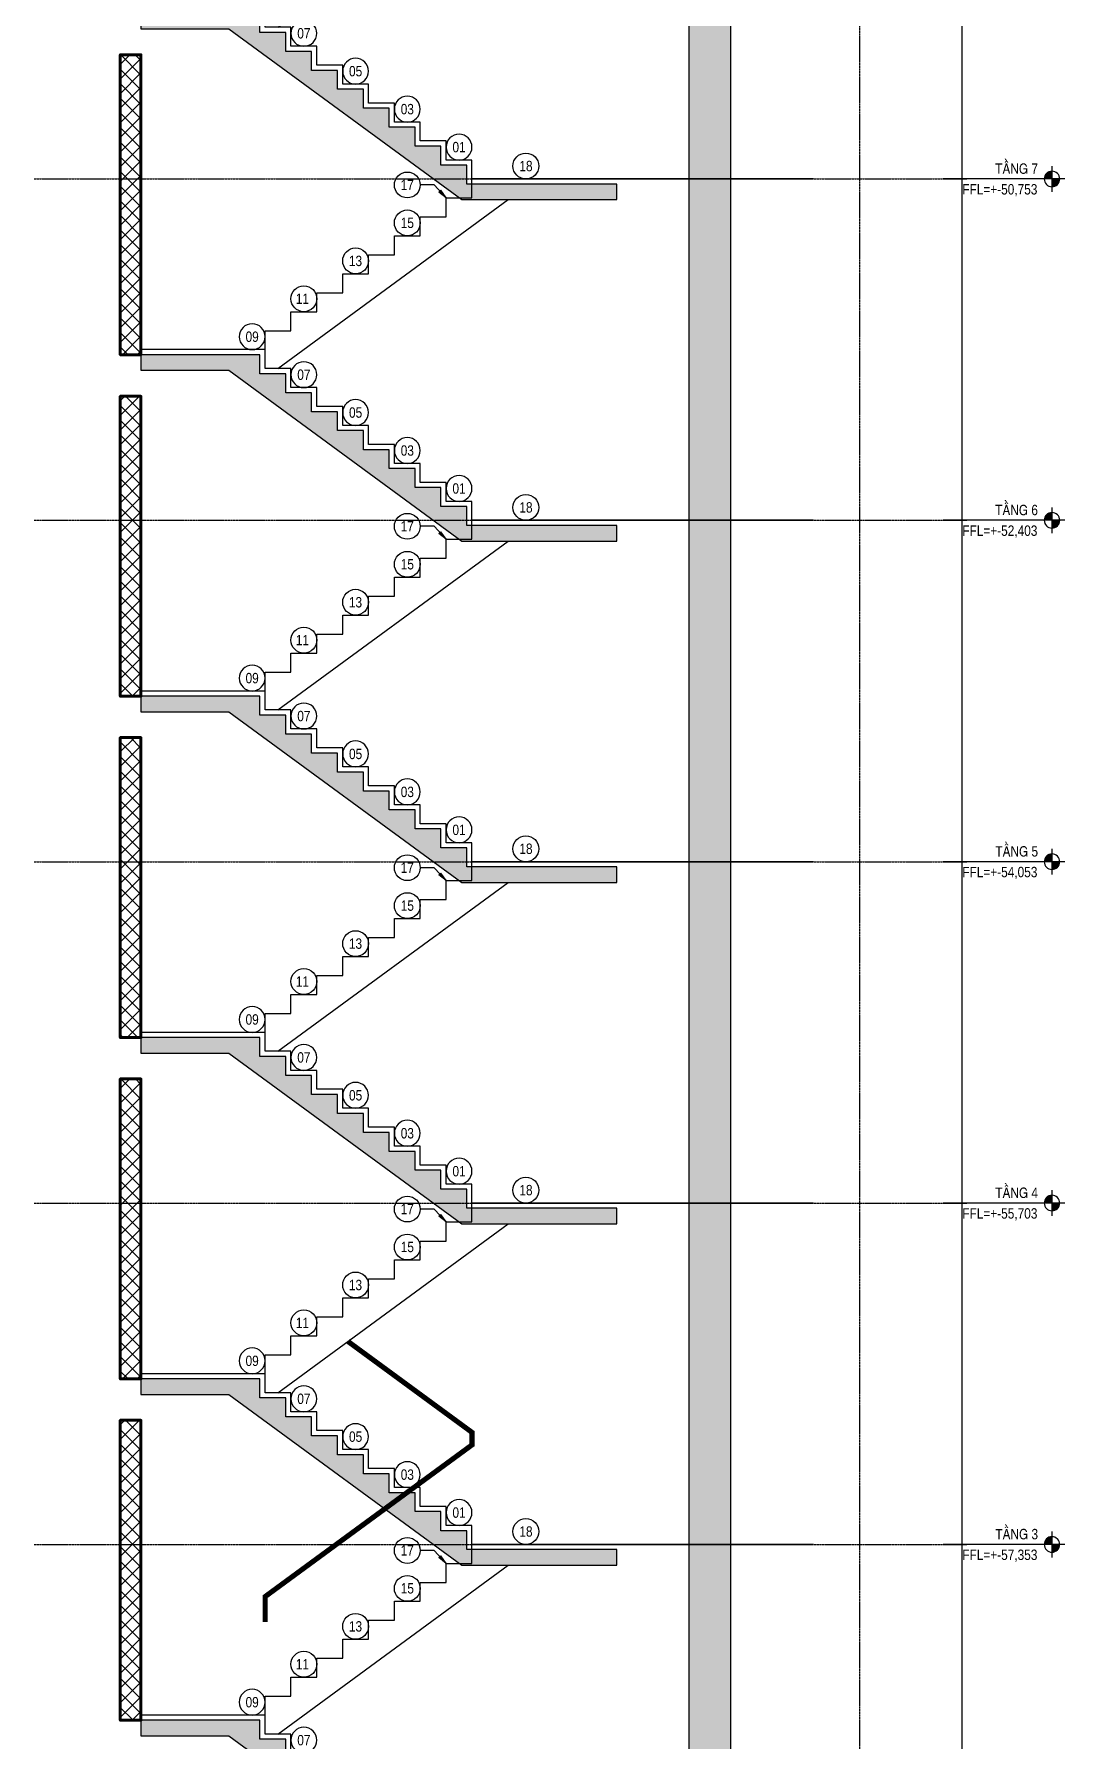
# Model space of a CAD drawing. Header units: millimetres. Extents: x 379264 to 1158416, y -283062 to 356890.
# Drawn here: x 709000 to 713982, y -58302 to -50053 of the extents above; entities that cross this region are included whole.
import ezdxf
from ezdxf.enums import TextEntityAlignment as Align

# ---------------------------------------------------------------- set-up
doc = ezdxf.new("R2010")
doc.units = ezdxf.units.MM
doc.linetypes.add('BLOCK A - CHI TIET THANG 2$0$Grid A-F$0$Center101', pattern=[13, 10, -1, 1, -1])
for name, color, linetype in [('05PM. FRAME', 4, 'Continuous'), ('13PM. HATCH', 8, 'Continuous'), ('BLOCK A - CHI TIET THANG 2$0$Concrete Hatch', 218, 'Continuous'), ('BLOCK A - CHI TIET THANG 2$0$Concrete Line', 6, 'Continuous'), ('BLOCK A - CHI TIET THANG 2$0$Concrete Solid', 216, 'Continuous'), ('BLOCK A - CHI TIET THANG 2$0$Dim 50', 1, 'Continuous'), ('BLOCK A - CHI TIET THANG 2$0$Grid Line', 251, 'BLOCK A - CHI TIET THANG 2$0$Grid A-F$0$Center101'), ('BLOCK A - CHI TIET THANG 2$0$Hatch vat lieu', 252, 'Continuous'), ('BLOCK A - CHI TIET THANG 2$0$Lat san', 5, 'Continuous'), ('BLOCK A - CHI TIET THANG 2$0$Net cat Tuong', 4, 'Continuous'), ('BLOCK A - CHI TIET THANG 2$0$Number Step', 94, 'Continuous'), ('BLOCK A - CHI TIET THANG 2$0$Podium Level', 94, 'Continuous'), ('BLOCK A - CHI TIET THANG 2$0$Wall Hatch', 134, 'Continuous')]:
    doc.layers.add(name, color=color, linetype=linetype)
doc.layers.add('BLOCK A - CHI TIET THANG 2$0$Wall Line', color=4, linetype='Continuous', lineweight=70)
doc.styles.add('BLOCK A - CHI TIET THANG 2$0$VNI-HelveC', font='VHELVCN_0.TTF')
doc.styles.add('BLOCK A - CHI TIET THANG 2$0$VNI-HelveCB', font='VHELVCB_0.TTF')
doc.dimstyles.new('BLOCK A - CHI TIET THANG 2$0$Dim 50 (A1-A2)', dxfattribs={"dimscale": 50, "dimtxt": 2, "dimasz": 0.7, "dimexe": 0, "dimexo": 1, "dimgap": 1, "dimtad": 1, "dimdec": 0, "dimzin": 12, "dimdsep": 46, "dimtxsty": 'BLOCK A - CHI TIET THANG 2$0$VNI-HelveC', "dimblk": 'BLOCK A - CHI TIET THANG 2$0$_Dot', "dimcen": 1, "dimclrd": 256, "dimclre": 256, "dimclrt": 3, "dimadec": 0, "dimazin": 0, "dimtfac": 1, "dimtdec": 0, "dimtix": 1, "dimtmove": 2, "dimatfit": 3, "dimldrblk": 'BLOCK A - CHI TIET THANG 2$0$HTT Arrow 30', "dimfxl": 1, "dimtfill": 1, "dimtolj": 1, "dimtzin": 0, "dimarcsym": 0})

# ---------------------------------------------------------------- blocks, each defined once
blk = doc.blocks.new('BLOCK A - CHI TIET THANG 2$0$_Dot')
at = {"color": 0, "linetype": 'ByBlock', "lineweight": -2}
blk.add_line((-0.5, 0), (-1, 0), dxfattribs=at)
at = {"color": 0, "linetype": 'ByBlock', "const_width": 0.5}
blk.add_lwpolyline([(-0.25, 0, 1), (0.25, 0, 1)], format="xyb", close=True, dxfattribs=at)
blk = doc.blocks.new('*D1724')
at = {"layer": 'BLOCK A - CHI TIET THANG 2$0$Dim 50', "lineweight": -2, "transparency": 16777216}
for p, q in [((713385.4, -35552.9), (713485.4, -35552.9)), ((713485.4, -61267.9), (713485.4, -35587.9)), ((713385.4, -61302.9), (713485.4, -61302.9))]:
    blk.add_line(p, q, dxfattribs=at)
at = {"layer": 'Defpoints', "color": 0, "transparency": 16777216}
for p in [(713335.4, -35552.9), (713485.4, -35552.9), (713335.4, -61302.9)]:
    blk.add_point(p, dxfattribs=at)
at = {"layer": 'BLOCK A - CHI TIET THANG 2$0$Dim 50', "lineweight": -2, "transparency": 16777216, "xscale": 35, "yscale": 35, "zscale": 35}
for p, rotation in [((713485.4, -35552.9), 90), ((713485.4, -61302.9), 270)]:
    blk.add_blockref('BLOCK A - CHI TIET THANG 2$0$_Dot', p, dxfattribs=dict(at, rotation=rotation))
at = {"layer": 'BLOCK A - CHI TIET THANG 2$0$Dim 50', "color": 3, "transparency": 16777216, "insert": (713384.3, -48427.9), "char_height": 100, "attachment_point": 5, "rotation": 90, "style": 'BLOCK A - CHI TIET THANG 2$0$VNI-HelveC', "bg_fill": 3, "box_fill_scale": 1.1, "bg_fill_color": 256, "bg_fill_true_color": 13158600, "bg_fill_transparency": 0}
blk.add_mtext('\\A1;25750', dxfattribs=at)
blk = doc.blocks.new('BLOCK A - CHI TIET THANG 2$0$HTT Arrow 30')
blk.add_hatch(color=256).paths.add_polyline_path([(-2.5, 0.375), (-2.5, -0.375), (0, 0)])
at = {"color": 0, "linetype": 'ByBlock', "lineweight": -2}
for p, q in [((0, 0), (-2.5, 0.375)), ((-2.5, -0.375), (-2.5, 0.375)), ((0, 0), (-2.5, -0.375))]:
    blk.add_line(p, q, dxfattribs=at)
blk = doc.blocks.new('BLOCK A - CHI TIET THANG 2$0$Level')
at = {"linetype": 'ByBlock'}
h = blk.add_hatch(color=0, dxfattribs=at)
h.paths.add_polyline_path([(0, 1.5), (0, 0), (1.5, 0, 0.414214)])
h.paths.add_polyline_path([(0, 0), (-1.5, 0, 0.414214), (0, -1.5)])
at = {"color": 0, "linetype": 'ByBlock'}
for p, q in [((-2.5, 0), (21, 0)), ((0, 2.5), (0, -2.5))]:
    blk.add_line(p, q, dxfattribs=at)
blk.add_circle((0, 0), 1.5, dxfattribs=at)
at = {"color": 0, "linetype": 'ByBlock', "lineweight": -2, "style": 'BLOCK A - CHI TIET THANG 2$0$VNI-HelveC'}
for tag, p in [('FLOOR', (2.5, 1)), ('LEVEL', (2.5, -3))]:
    blk.add_attdef(tag, p, '', height=2, dxfattribs=at)
blk = doc.blocks.new('BLOCK A - CHI TIET THANG 2$0$Number Step')
at = {"color": 0, "linetype": 'ByBlock'}
blk.add_circle((0, 0), 2.5, dxfattribs=at)
at = {"color": 0, "linetype": 'ByBlock', "lineweight": -2, "style": 'BLOCK A - CHI TIET THANG 2$0$VNI-HelveCB'}
blk.add_attdef('TEXT', text='', height=2, dxfattribs=at).set_placement((0, 0), align=Align.MIDDLE)
blk = doc.blocks.new('*U1691')
at = {"layer": 'BLOCK A - CHI TIET THANG 2$0$Concrete Hatch'}
h = blk.add_hatch(dxfattribs=at)
h.set_pattern_fill('CONCRETE', color=256, scale=100, style=0, pattern_type=2)
h.set_pattern_definition([(45, (-350, 49750), (-353.5534, 353.5534), []), (45, (-350, 49850), (-707.107, 707.107), []), (50, (-350, 49750), (717.26, -62.752), [75, -825]), (355, (-350, 49750), (-138.751, 752.192), [60, -660]), (100.4514, (-290.2, 49744.8), (578.509, 689.44), [63.74, -701.142]), (46.1842, (-350, 49950), (1067.241, -165.519), [112.5, -1237.5]), (96.6356, (-261.1, 49936.2), (934.663, 974.118), [95.61, -1051.713]), (351.1842, (-350, 49950), (934.662, 974.119), [90, -990]), (21, (-250, 49900), (596.907, -402.619), [75, -825]), (326, (-250, 49900), (243.315, 725.15), [60, -660]), (71.4514, (-200.26, 49866.45), (840.223, 322.5305), [63.74, -701.142]), (37.5, (-350, 49750), (12.1599, 332.8939), [0, -652, 0, -670, 0, -662.5]), (7.5, (-350, 49750), (263.0695, 394.4117), [0, -382, 0, -637, 0, -252.5]), (327.5, (-573, 49750), (533.8224, -22.5549), [0, -250, 0, -780, 0, -1035]), (317.5, (-673, 49750), (583.186, 100.105), [0, -325, 0, -518, 0, -735]), (0, (0, 50100), (0, 1750), [175, -1575]), (0, (525, 50450), (0, 1750), [175, -1575]), (0, (175, 51150), (0, 1750), [175, -700, 175, -700]), (90, (0, 50100), (-1750, 1e-13), [175, -1575]), (90, (175, 51150), (-1750, 1e-13), [175, -1575]), (90, (700, 50450), (-1750, 1e-13), [175, -1575]), (90, (1050, 50975), (-1750, 1e-13), [175, -1575]), (135, (175, 50100), (-1750.033, 2e-13), [247.52, -2227.4]), (135, (350, 51150), (-1750.033, 2e-13), [247.52, -2227.4]), (45, (525, 50450), (2e-13, 1750.033), [247.52, -494.97, 247.52, -1484.91]), (0, (-700, 49750), (175, 175), [-350, 0])])
h.paths.add_polyline_path([(-350, 50100), (-350, -300), (50, -300), (50, 50100)])
at = {"layer": 'BLOCK A - CHI TIET THANG 2$0$Concrete Solid'}
blk.add_hatch(color=256, dxfattribs=at).paths.add_polyline_path([(-350, 50100), (-350, -300), (50, -300), (50, 50100)])
at = {"layer": 'BLOCK A - CHI TIET THANG 2$0$Concrete Line'}
blk.add_lwpolyline([(-350, 50100), (-350, -300), (50, -300), (50, 50100)], close=True, dxfattribs=at)
blk = doc.blocks.new('*U1689')
at = {"layer": 'BLOCK A - CHI TIET THANG 2$0$Wall Hatch'}
h = blk.add_hatch(dxfattribs=at)
h.set_pattern_fill('LINE10', color=256, scale=100, angle=45, style=0, pattern_type=2)
h.set_pattern_definition([(45, (6150, -3950), (-70.7107, 70.7107), [])])
h.paths.add_polyline_path([(0, -2900), (0, 0), (-200, 0), (-200, -2900)])
at = {"layer": 'BLOCK A - CHI TIET THANG 2$0$Wall Line'}
blk.add_lwpolyline([(0, -2900), (0, 0), (-200, 0), (-200, -2900)], close=True, dxfattribs=at)
blk = doc.blocks.new('BLOCK A - CHI TIET THANG 2$0$MC THANG 3-20')
at = {"layer": '13PM. HATCH'}
h = blk.add_hatch(dxfattribs=at)
h.set_pattern_fill('AR-SAND', color=256, scale=1.5, angle=45, style=0)
h.set_pattern_definition([(82.5, (-515066.614, -8946.594), (-53.607202, 50.2130234), [0, -57.912, 0, -64.77, 0, -61.9125]), (52.5, (-515066.61, -8946.59), (-28.35164, 123.709928), [0, -31.242, 0, -52.197, 0, -20.0025]), (12.5, (-515099.75, -8979.73), (83.744974, 84.049847), [0, -19.05, 0, -68.58, 0, -89.535]), (2.5, (-515099.75, -8979.73), (57.342166, 104.632617), [0, -9.525, 0, -44.958, 0, -51.435])])
h.paths.add_polyline_path([(0, 1450), (851, 1450), (3101, -200), (4600, -200), (4600, -50), (3150, -50), (3150, 133), (2900, 133), (2900, 317), (2650, 317), (2650, 500), (2400, 500), (2400, 683), (2150, 683), (2150, 867), (1900, 867), (1900, 1050), (1650, 1050), (1650, 1233), (1400, 1233), (1400, 1417), (1150, 1417), (1150, 1600), (0, 1600)])
at = {"layer": '05PM. FRAME', "ltscale": 0.25}
blk.add_lwpolyline([(0, 1450), (851, 1450), (3101, -200), (4600, -200), (4600, -50), (3150, -50), (3150, 133), (2900, 133), (2900, 317), (2650, 317), (2650, 500), (2400, 500), (2400, 683), (2150, 683), (2150, 867), (1900, 867), (1900, 1050), (1650, 1050), (1650, 1233), (1400, 1233), (1400, 1417), (1150, 1417), (1150, 1600), (0, 1600)], close=True, dxfattribs=at)
at = {"layer": '13PM. HATCH'}
for points in [[(1200, 1650), (1200, 1833), (1450, 1833), (1450, 2017), (1700, 2017), (1700, 2200), (1950, 2200), (1950, 2383), (2200, 2383), (2200, 2567), (2450, 2567), (2450, 2750), (2700, 2750), (2700, 2933), (2950, 2933), (2950, 3117), (3200, 3117), (3200, 3300), (6500, 3300)], [(1322, 1467), (3549, 3100), (4599, 3100)], [(6500, 0), (3200, 0), (3200, 183), (2950, 183), (2950, 367), (2700, 367), (2700, 550), (2450, 550), (2450, 733), (2200, 733), (2200, 917), (1950, 917), (1950, 1100), (1700, 1100), (1700, 1283), (1450, 1283), (1450, 1467), (1200, 1467), (1200, 1650), (0, 1650)]]:
    blk.add_lwpolyline(points, dxfattribs=at)
at = {"layer": 'BLOCK A - CHI TIET THANG 2$0$Number Step'}
ref = blk.add_blockref('BLOCK A - CHI TIET THANG 2$0$Number Step', (3721, 3425), dxfattribs=dict(at, xscale=50.00000000000009, yscale=50.00000000000009, zscale=50.00000000000009))
ref.add_attrib('TEXT', '18', dxfattribs={"layer": '0', "color": 0, "linetype": 'ByBlock', "lineweight": -2, "height": 100, "style": 'BLOCK A - CHI TIET THANG 2$0$VNI-HelveCB'}).set_placement((3722, 3425), align=Align.MIDDLE)
ref = blk.add_blockref('BLOCK A - CHI TIET THANG 2$0$Number Step', (2575, 3242), dxfattribs=dict(at, xscale=50.00000000000009, yscale=50.00000000000009, zscale=50.00000000000009))
ref.add_attrib('TEXT', '17', dxfattribs={"layer": '0', "color": 0, "linetype": 'ByBlock', "lineweight": -2, "height": 100, "style": 'BLOCK A - CHI TIET THANG 2$0$VNI-HelveCB'}).set_placement((2574, 3242), align=Align.MIDDLE)
at = {"layer": 'BLOCK A - CHI TIET THANG 2$0$Number Step', "xscale": 50.00000000000009, "yscale": 50.00000000000009, "zscale": 50.00000000000009}
blk.add_blockref('BLOCK A - CHI TIET THANG 2$0$Number Step', (2575, 2875), dxfattribs=at).add_auto_attribs({'TEXT': '15'})
at = {"layer": 'BLOCK A - CHI TIET THANG 2$0$Number Step'}
ref = blk.add_blockref('BLOCK A - CHI TIET THANG 2$0$Number Step', (2075, 2508), dxfattribs=dict(at, xscale=50.00000000000009, yscale=50.00000000000009, zscale=50.00000000000009))
ref.add_attrib('TEXT', '13', dxfattribs={"layer": '0', "color": 0, "linetype": 'ByBlock', "lineweight": -2, "height": 100, "style": 'BLOCK A - CHI TIET THANG 2$0$VNI-HelveCB'}).set_placement((2074, 2508), align=Align.MIDDLE)
ref = blk.add_blockref('BLOCK A - CHI TIET THANG 2$0$Number Step', (1575, 2142), dxfattribs=dict(at, xscale=50.00000000000009, yscale=50.00000000000009, zscale=50.00000000000009))
ref.add_attrib('TEXT', '11', dxfattribs={"layer": '0', "color": 0, "linetype": 'ByBlock', "lineweight": -2, "height": 100, "style": 'BLOCK A - CHI TIET THANG 2$0$VNI-HelveCB'}).set_placement((1561, 2142), align=Align.MIDDLE)
ref = blk.add_blockref('BLOCK A - CHI TIET THANG 2$0$Number Step', (1075, 1775), dxfattribs=dict(at, xscale=-50.00000000000009, yscale=50.00000000000009, zscale=50.00000000000001))
ref.add_attrib('TEXT', '09', dxfattribs={"layer": '0', "color": 0, "linetype": 'ByBlock', "lineweight": -2, "height": 100, "style": 'BLOCK A - CHI TIET THANG 2$0$VNI-HelveCB'}).set_placement((1075, 1775), align=Align.MIDDLE)
ref = blk.add_blockref('BLOCK A - CHI TIET THANG 2$0$Number Step', (1575, 1408), dxfattribs=dict(at, xscale=-50.00000000000009, yscale=50.00000000000009, zscale=50.00000000000001))
ref.add_attrib('TEXT', '07', dxfattribs={"layer": '0', "color": 0, "linetype": 'ByBlock', "lineweight": -2, "height": 100, "style": 'BLOCK A - CHI TIET THANG 2$0$VNI-HelveCB'}).set_placement((1575, 1408), align=Align.MIDDLE)
ref = blk.add_blockref('BLOCK A - CHI TIET THANG 2$0$Number Step', (2075, 1042), dxfattribs=dict(at, xscale=-50.00000000000009, yscale=50.00000000000009, zscale=50.00000000000001))
ref.add_attrib('TEXT', '05', dxfattribs={"layer": '0', "color": 0, "linetype": 'ByBlock', "lineweight": -2, "height": 100, "style": 'BLOCK A - CHI TIET THANG 2$0$VNI-HelveCB'}).set_placement((2075, 1042), align=Align.MIDDLE)
ref = blk.add_blockref('BLOCK A - CHI TIET THANG 2$0$Number Step', (2575, 675), dxfattribs=dict(at, xscale=-50.00000000000009, yscale=50.00000000000009, zscale=50.00000000000001))
ref.add_attrib('TEXT', '03', dxfattribs={"layer": '0', "color": 0, "linetype": 'ByBlock', "lineweight": -2, "height": 100, "style": 'BLOCK A - CHI TIET THANG 2$0$VNI-HelveCB'}).set_placement((2575, 675), align=Align.MIDDLE)
ref = blk.add_blockref('BLOCK A - CHI TIET THANG 2$0$Number Step', (3075, 308), dxfattribs=dict(at, xscale=-50.00000000000009, yscale=50.00000000000009, zscale=50.00000000000001))
ref.add_attrib('TEXT', '01', dxfattribs={"layer": '0', "color": 0, "linetype": 'ByBlock', "lineweight": -2, "height": 100, "style": 'BLOCK A - CHI TIET THANG 2$0$VNI-HelveCB'}).set_placement((3075, 308), align=Align.MIDDLE)
blk.add_leader([(2950, 3117), (2834, 3242), (2700, 3242)], dimstyle='BLOCK A - CHI TIET THANG 2$0$Dim 50 (A1-A2)', override={"dimgap": 1, "dimtad": 0}, dxfattribs=at)

msp = doc.modelspace()

# ---------------------------------------------------------------- linework, layer by layer
at = {"layer": 'BLOCK A - CHI TIET THANG 2$0$Grid Line'}
msp.add_line((712991.26, -65308.84), (712991.26, -33250.9), dxfattribs=at)
at = {"layer": 'BLOCK A - CHI TIET THANG 2$0$Hatch vat lieu', "const_width": 25}
msp.add_lwpolyline([(710116.26, -57727.9), (710116.26, -57605.23), (711116.26, -56871.9), (711116.26, -56811.24), (710516.03, -56371.07)], dxfattribs=at)
at = {"layer": 'BLOCK A - CHI TIET THANG 2$0$Lat san'}
msp.add_lwpolyline([(711116.26, -57352.9), (712166.26, -57352.9)], dxfattribs=at)

# ---------------------------------------------------------------- block references
at = {"yscale": 0.5, "zscale": 0.5}
for name, p, xscale in [('*U1691', (712191.26, -60859.15), -0.5), ('BLOCK A - CHI TIET THANG 2$0$MC THANG 3-20', (709516.26, -50752.9), 0.5), ('BLOCK A - CHI TIET THANG 2$0$MC THANG 3-20', (709516.26, -52402.9), 0.5), ('BLOCK A - CHI TIET THANG 2$0$MC THANG 3-20', (709516.26, -54052.9), 0.5), ('BLOCK A - CHI TIET THANG 2$0$MC THANG 3-20', (709516.26, -55702.9), 0.5), ('BLOCK A - CHI TIET THANG 2$0$MC THANG 3-20', (709516.26, -57352.9), 0.5), ('BLOCK A - CHI TIET THANG 2$0$MC THANG 3-20', (709516.26, -59002.9), 0.5)]:
    msp.add_blockref(name, p, dxfattribs=dict(at, xscale=xscale))
at = {"layer": 'BLOCK A - CHI TIET THANG 2$0$Net cat Tuong', "yscale": 0.5000000000000002, "rotation": 180}
for p, xscale, zscale in [((709416.26, -51602.9), 0.5000000000000002, 0.5000000000000002), ((709516.26, -51602.9), -0.5000000000000002, 0.5), ((709416.26, -53252.9), 0.5000000000000002, 0.5000000000000002), ((709516.26, -53252.9), -0.5000000000000002, 0.5), ((709416.26, -54902.9), 0.5000000000000002, 0.5000000000000002), ((709516.26, -54902.9), -0.5000000000000002, 0.5), ((709416.26, -56552.9), 0.5000000000000002, 0.5000000000000002), ((709516.26, -56552.9), -0.5000000000000002, 0.5), ((709416.26, -58202.9), 0.5000000000000002, 0.5000000000000002), ((709516.26, -58202.9), -0.5000000000000002, 0.5)]:
    msp.add_blockref('*U1689', p, dxfattribs=dict(at, xscale=xscale, zscale=zscale))

# ---------------------------------------------------------------- dimensions: what is measured, and where the dimension line sits
at = {"layer": 'BLOCK A - CHI TIET THANG 2$0$Dim 50'}
dim = msp.add_linear_dim(base=(713485.41, -35552.9), p1=(713335.41, -61302.9), p2=(713335.41, -35552.9), angle=90, dimstyle='BLOCK A - CHI TIET THANG 2$0$Dim 50 (A1-A2)', dxfattribs=at)
dim.commit()
dim.dimension.update_dxf_attribs({"geometry": '*D1724', "text_midpoint": (713384.34, -48427.9)})

# ---------------------------------------------------------------- next in the draw order: linework, layer by layer
at = {"layer": 'BLOCK A - CHI TIET THANG 2$0$Grid Line'}
for p, q in [((708999.92, -50752.9), (713508.98, -50752.9)), ((708999.92, -52402.9), (713508.98, -52402.9)), ((708999.92, -54052.9), (713508.98, -54052.9)), ((708999.92, -55702.9), (713508.98, -55702.9)), ((708999.92, -57352.9), (713508.98, -57352.9))]:
    msp.add_line(p, q, dxfattribs=at)

# ---------------------------------------------------------------- next in the draw order: block references
at = {"layer": 'BLOCK A - CHI TIET THANG 2$0$Podium Level'}
ref = msp.add_blockref('BLOCK A - CHI TIET THANG 2$0$Level', (713919.54, -50752.9), dxfattribs=dict(at, xscale=-25.00000000000003, yscale=25.00000000000003, zscale=25.00000000000003))
ref.add_attrib('LEVEL', 'FFL=+-50,753', dxfattribs={"layer": '0', "color": 0, "linetype": 'ByBlock', "lineweight": -2, "height": 50, "style": 'BLOCK A - CHI TIET THANG 2$0$VNI-HelveC'}).set_placement((713486.24, -50802.9), align=Align.MIDDLE_LEFT)
ref.add_attrib('FLOOR', 'TAÀNG 7', dxfattribs={"layer": '0', "color": 0, "linetype": 'ByBlock', "lineweight": -2, "height": 50, "style": 'BLOCK A - CHI TIET THANG 2$0$VNI-HelveC'}).set_placement((713645.58, -50702.9), align=Align.MIDDLE_LEFT)
ref = msp.add_blockref('BLOCK A - CHI TIET THANG 2$0$Level', (713919.54, -52402.9), dxfattribs=dict(at, xscale=-25.00000000000003, yscale=25.00000000000003, zscale=25.00000000000003))
ref.add_attrib('LEVEL', 'FFL=+-52,403', dxfattribs={"layer": '0', "color": 0, "linetype": 'ByBlock', "lineweight": -2, "height": 50, "style": 'BLOCK A - CHI TIET THANG 2$0$VNI-HelveC'}).set_placement((713486.24, -52452.9), align=Align.MIDDLE_LEFT)
ref.add_attrib('FLOOR', 'TAÀNG 6', dxfattribs={"layer": '0', "color": 0, "linetype": 'ByBlock', "lineweight": -2, "height": 50, "style": 'BLOCK A - CHI TIET THANG 2$0$VNI-HelveC'}).set_placement((713645.44, -52352.9), align=Align.MIDDLE_LEFT)
ref = msp.add_blockref('BLOCK A - CHI TIET THANG 2$0$Level', (713919.54, -54052.9), dxfattribs=dict(at, xscale=-25.00000000000003, yscale=25.00000000000003, zscale=25.00000000000003))
ref.add_attrib('LEVEL', 'FFL=+-54,053', dxfattribs={"layer": '0', "color": 0, "linetype": 'ByBlock', "lineweight": -2, "height": 50, "style": 'BLOCK A - CHI TIET THANG 2$0$VNI-HelveC'}).set_placement((713486.24, -54102.9), align=Align.MIDDLE_LEFT)
ref.add_attrib('FLOOR', 'TAÀNG 5', dxfattribs={"layer": '0', "color": 0, "linetype": 'ByBlock', "lineweight": -2, "height": 50, "style": 'BLOCK A - CHI TIET THANG 2$0$VNI-HelveC'}).set_placement((713646.24, -54002.9), align=Align.MIDDLE_LEFT)
ref = msp.add_blockref('BLOCK A - CHI TIET THANG 2$0$Level', (713919.54, -55702.9), dxfattribs=dict(at, xscale=-25.00000000000003, yscale=25.00000000000003, zscale=25.00000000000003))
ref.add_attrib('LEVEL', 'FFL=+-55,703', dxfattribs={"layer": '0', "color": 0, "linetype": 'ByBlock', "lineweight": -2, "height": 50, "style": 'BLOCK A - CHI TIET THANG 2$0$VNI-HelveC'}).set_placement((713486.24, -55752.9), align=Align.MIDDLE_LEFT)
ref.add_attrib('FLOOR', 'TAÀNG 4', dxfattribs={"layer": '0', "color": 0, "linetype": 'ByBlock', "lineweight": -2, "height": 50, "style": 'BLOCK A - CHI TIET THANG 2$0$VNI-HelveC'}).set_placement((713645.84, -55652.9), align=Align.MIDDLE_LEFT)
ref = msp.add_blockref('BLOCK A - CHI TIET THANG 2$0$Level', (713919.54, -57352.9), dxfattribs=dict(at, xscale=-25.00000000000003, yscale=25.00000000000003, zscale=25.00000000000003))
ref.add_attrib('LEVEL', 'FFL=+-57,353', dxfattribs={"layer": '0', "color": 0, "linetype": 'ByBlock', "lineweight": -2, "height": 50, "style": 'BLOCK A - CHI TIET THANG 2$0$VNI-HelveC'}).set_placement((713486.24, -57402.9), align=Align.MIDDLE_LEFT)
ref.add_attrib('FLOOR', 'TAÀNG 3', dxfattribs={"layer": '0', "color": 0, "linetype": 'ByBlock', "lineweight": -2, "height": 50, "style": 'BLOCK A - CHI TIET THANG 2$0$VNI-HelveC'}).set_placement((713646.11, -57302.9), align=Align.MIDDLE_LEFT)

doc.saveas('drawing.dxf')
